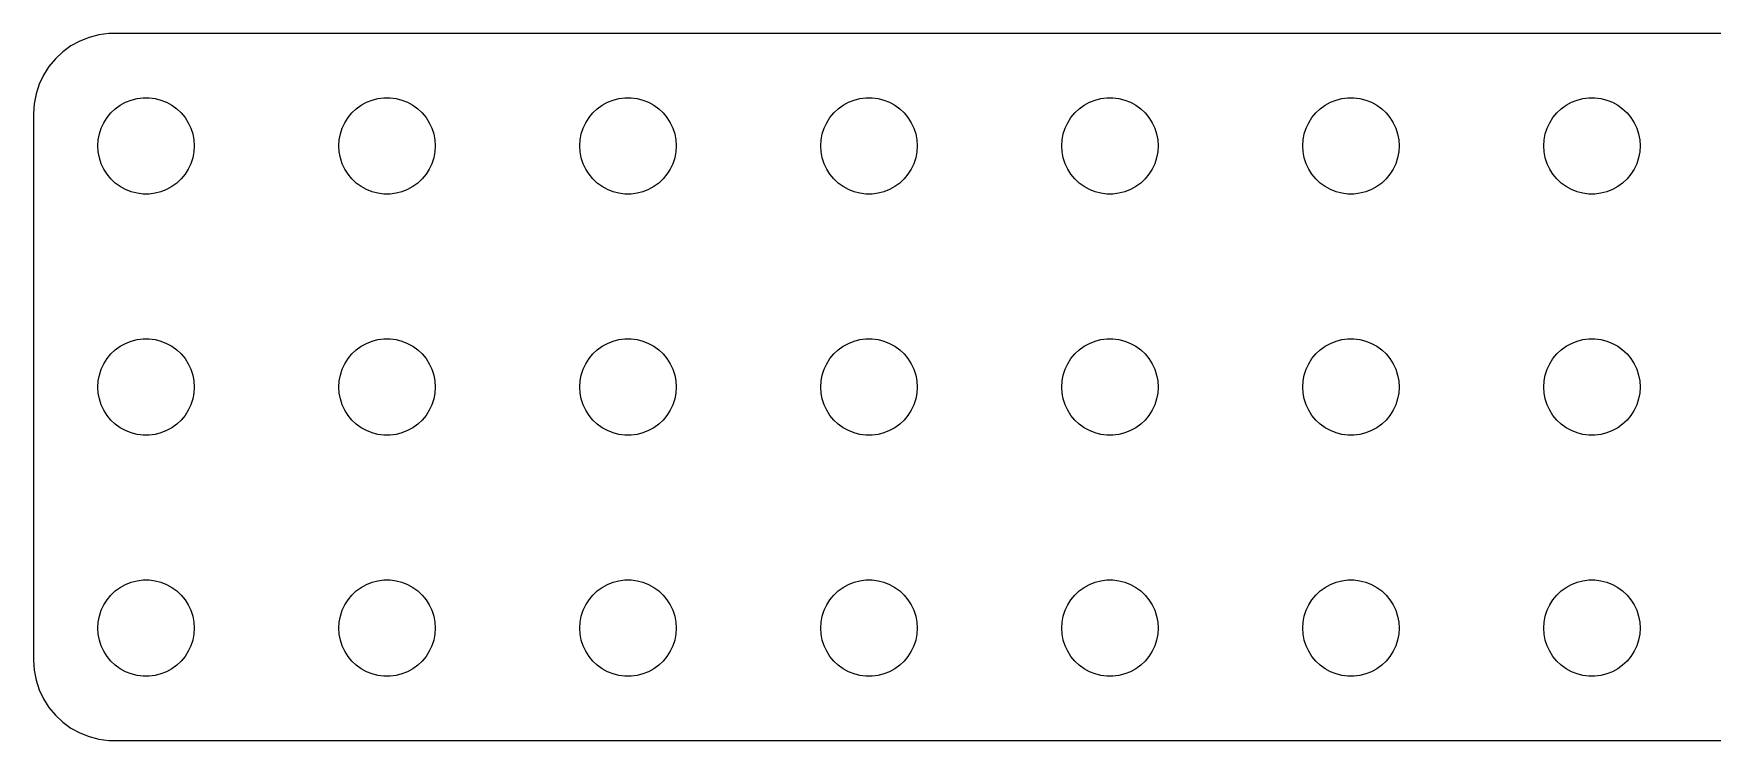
# Model space of a CAD drawing. Header units: metres. Extents: x -104 to 104, y -22 to 22.
# Drawn here: x -104.5 to 0, y -22 to 22 of the extents above; entities that cross this region are included whole.
import ezdxf

# ---------------------------------------------------------------- set-up
doc = ezdxf.new("R2010")
doc.units = ezdxf.units.M

msp = doc.modelspace()

# ---------------------------------------------------------------- linework, layer by layer
for p, q in [((-99.8139, 21.9901), (-100.437, 21.9114)), ((99.8139, 21.9901), (-99.8139, 21.9901)), ((-102.179, 21.2216), (-102.687, 20.8526)), ((-101.629, 21.5241), (-102.179, 21.2216)), ((-101.045, 21.7553), (-101.629, 21.5241)), ((-100.437, 21.9114), (-101.045, 21.7553)), ((-103.545, 19.9389), (-103.882, 19.4088)), ((-103.145, 20.4227), (-103.545, 19.9389)), ((-102.687, 20.8526), (-103.145, 20.4227)), ((-104.149, 18.8406), (-104.343, 18.2434)), ((-103.882, 19.4088), (-104.149, 18.8406)), ((-104.343, 18.2434), (-104.461, 17.6267)), ((-98.7773, 17.7145), (-98.427, 17.8532)), ((-98.427, 17.8532), (-98.0621, 17.9469)), ((-98.0621, 17.9469), (-97.6884, 17.9941)), ((-97.6884, 17.9941), (-97.3116, 17.9941)), ((-97.3116, 17.9941), (-96.9379, 17.9469)), ((-96.9379, 17.9469), (-96.573, 17.8532)), ((-96.573, 17.8532), (-96.2227, 17.7145)), ((-83.7773, 17.7145), (-83.427, 17.8532)), ((-83.427, 17.8532), (-83.0621, 17.9469)), ((-83.0621, 17.9469), (-82.6884, 17.9941)), ((-82.6884, 17.9941), (-82.3116, 17.9941)), ((-82.3116, 17.9941), (-81.9379, 17.9469)), ((-81.9379, 17.9469), (-81.573, 17.8532)), ((-81.573, 17.8532), (-81.2227, 17.7145)), ((-68.7773, 17.7145), (-68.427, 17.8532)), ((-68.427, 17.8532), (-68.0621, 17.9469)), ((-68.0621, 17.9469), (-67.6884, 17.9941)), ((-67.6884, 17.9941), (-67.3116, 17.9941)), ((-67.3116, 17.9941), (-66.9379, 17.9469)), ((-66.9379, 17.9469), (-66.573, 17.8532)), ((-66.573, 17.8532), (-66.2227, 17.7145)), ((-53.7773, 17.7145), (-53.427, 17.8532)), ((-53.427, 17.8532), (-53.0621, 17.9469)), ((-53.0621, 17.9469), (-52.6884, 17.9941)), ((-52.6884, 17.9941), (-52.3116, 17.9941)), ((-52.3116, 17.9941), (-51.9379, 17.9469)), ((-51.9379, 17.9469), (-51.5729, 17.8532)), ((-51.5729, 17.8532), (-51.2227, 17.7145)), ((-38.7773, 17.7145), (-38.427, 17.8532)), ((-38.427, 17.8532), (-38.0621, 17.9469)), ((-38.0621, 17.9469), (-37.6884, 17.9941)), ((-37.6884, 17.9941), (-37.3116, 17.9941)), ((-37.3116, 17.9941), (-36.9379, 17.9469)), ((-36.9379, 17.9469), (-36.5729, 17.8532)), ((-36.5729, 17.8532), (-36.2227, 17.7145)), ((-23.7773, 17.7145), (-23.427, 17.8532)), ((-23.427, 17.8532), (-23.0621, 17.9469)), ((-23.0621, 17.9469), (-22.6884, 17.9941)), ((-22.6884, 17.9941), (-22.3116, 17.9941)), ((-22.3116, 17.9941), (-21.9379, 17.9469)), ((-21.9379, 17.9469), (-21.5729, 17.8532)), ((-21.5729, 17.8532), (-21.2227, 17.7145)), ((-8.77733, 17.7145), (-8.42705, 17.8532)), ((-8.42705, 17.8532), (-8.06213, 17.9469)), ((-8.06213, 17.9469), (-7.68837, 17.9941)), ((-7.68837, 17.9941), (-7.31161, 17.9941)), ((-7.31161, 17.9941), (-6.93785, 17.9469)), ((-6.93785, 17.9469), (-6.57294, 17.8532)), ((-6.57294, 17.8532), (-6.22266, 17.7145)), ((-104.461, 17.6267), (-104.5, 17)), ((-104.5, 17), (-104.5, -17)), ((-100.129, 16.4453), (-99.927, 16.7634)), ((-99.927, 16.7634), (-99.6869, 17.0536)), ((-99.6869, 17.0536), (-99.4123, 17.3115)), ((-99.4123, 17.3115), (-99.1075, 17.533)), ((-99.1075, 17.533), (-98.7773, 17.7145)), ((-96.2227, 17.7145), (-95.8925, 17.533)), ((-95.8925, 17.533), (-95.5877, 17.3115)), ((-95.5877, 17.3115), (-95.3131, 17.0536)), ((-95.3131, 17.0536), (-95.073, 16.7634)), ((-95.073, 16.7634), (-94.8711, 16.4453)), ((-85.1289, 16.4453), (-84.927, 16.7634)), ((-84.927, 16.7634), (-84.6869, 17.0536)), ((-84.6869, 17.0536), (-84.4123, 17.3115)), ((-84.4123, 17.3115), (-84.1075, 17.533)), ((-84.1075, 17.533), (-83.7773, 17.7145)), ((-81.2227, 17.7145), (-80.8925, 17.533)), ((-80.8925, 17.533), (-80.5877, 17.3115)), ((-80.5877, 17.3115), (-80.3131, 17.0536)), ((-80.3131, 17.0536), (-80.073, 16.7634)), ((-80.073, 16.7634), (-79.8711, 16.4453)), ((-70.1289, 16.4453), (-69.927, 16.7634)), ((-69.927, 16.7634), (-69.6869, 17.0536)), ((-69.6869, 17.0536), (-69.4123, 17.3115)), ((-69.4123, 17.3115), (-69.1075, 17.533)), ((-69.1075, 17.533), (-68.7773, 17.7145)), ((-66.2227, 17.7145), (-65.8925, 17.533)), ((-65.8925, 17.533), (-65.5877, 17.3115)), ((-65.5877, 17.3115), (-65.3131, 17.0536)), ((-65.3131, 17.0536), (-65.073, 16.7634)), ((-65.073, 16.7634), (-64.8711, 16.4453)), ((-55.1289, 16.4453), (-54.927, 16.7634)), ((-54.927, 16.7634), (-54.6869, 17.0536)), ((-54.6869, 17.0536), (-54.4123, 17.3115)), ((-54.4123, 17.3115), (-54.1075, 17.533)), ((-54.1075, 17.533), (-53.7773, 17.7145)), ((-51.2227, 17.7145), (-50.8925, 17.533)), ((-50.8925, 17.533), (-50.5877, 17.3115)), ((-50.5877, 17.3115), (-50.3131, 17.0536)), ((-50.3131, 17.0536), (-50.0729, 16.7634)), ((-50.0729, 16.7634), (-49.8711, 16.4453)), ((-40.1289, 16.4453), (-39.927, 16.7634)), ((-39.927, 16.7634), (-39.6869, 17.0536)), ((-39.6869, 17.0536), (-39.4123, 17.3115)), ((-39.4123, 17.3115), (-39.1075, 17.533)), ((-39.1075, 17.533), (-38.7773, 17.7145)), ((-36.2227, 17.7145), (-35.8925, 17.533)), ((-35.8925, 17.533), (-35.5877, 17.3115)), ((-35.5877, 17.3115), (-35.3131, 17.0536)), ((-35.3131, 17.0536), (-35.0729, 16.7634)), ((-35.0729, 16.7634), (-34.8711, 16.4453)), ((-25.1289, 16.4453), (-24.927, 16.7634)), ((-24.927, 16.7634), (-24.6869, 17.0536)), ((-24.6869, 17.0536), (-24.4123, 17.3115)), ((-24.4123, 17.3115), (-24.1075, 17.533)), ((-24.1075, 17.533), (-23.7773, 17.7145)), ((-21.2227, 17.7145), (-20.8925, 17.533)), ((-20.8925, 17.533), (-20.5877, 17.3115)), ((-20.5877, 17.3115), (-20.3131, 17.0536)), ((-20.3131, 17.0536), (-20.0729, 16.7634)), ((-20.0729, 16.7634), (-19.8711, 16.4453)), ((-10.1289, 16.4453), (-9.92705, 16.7634)), ((-9.92705, 16.7634), (-9.6869, 17.0536)), ((-9.6869, 17.0536), (-9.41226, 17.3115)), ((-9.41226, 17.3115), (-9.10747, 17.533)), ((-9.10747, 17.533), (-8.77733, 17.7145)), ((-6.22266, 17.7145), (-5.89252, 17.533)), ((-5.89252, 17.533), (-5.58772, 17.3115)), ((-5.58772, 17.3115), (-5.31308, 17.0536)), ((-5.31308, 17.0536), (-5.07294, 16.7634)), ((-5.07294, 16.7634), (-4.87108, 16.4453)), ((-100.476, 15.376), (-100.406, 15.7461)), ((-100.406, 15.7461), (-100.289, 16.1044)), ((-100.289, 16.1044), (-100.129, 16.4453)), ((-94.8711, 16.4453), (-94.7107, 16.1044)), ((-94.7107, 16.1044), (-94.5943, 15.7461)), ((-94.5943, 15.7461), (-94.5237, 15.376)), ((-85.4763, 15.376), (-85.4057, 15.7461)), ((-85.4057, 15.7461), (-85.2893, 16.1044)), ((-85.2893, 16.1044), (-85.1289, 16.4453)), ((-79.8711, 16.4453), (-79.7107, 16.1044)), ((-79.7107, 16.1044), (-79.5943, 15.7461)), ((-79.5943, 15.7461), (-79.5237, 15.376)), ((-70.4763, 15.376), (-70.4057, 15.7461)), ((-70.4057, 15.7461), (-70.2893, 16.1044)), ((-70.2893, 16.1044), (-70.1289, 16.4453)), ((-64.8711, 16.4453), (-64.7107, 16.1044)), ((-64.7107, 16.1044), (-64.5943, 15.7461)), ((-64.5943, 15.7461), (-64.5237, 15.376)), ((-55.4763, 15.376), (-55.4057, 15.7461)), ((-55.4057, 15.7461), (-55.2893, 16.1044)), ((-55.2893, 16.1044), (-55.1289, 16.4453)), ((-49.8711, 16.4453), (-49.7107, 16.1044)), ((-49.7107, 16.1044), (-49.5942, 15.7461)), ((-49.5942, 15.7461), (-49.5237, 15.376)), ((-40.4763, 15.376), (-40.4057, 15.7461)), ((-40.4057, 15.7461), (-40.2893, 16.1044)), ((-40.2893, 16.1044), (-40.1289, 16.4453)), ((-34.8711, 16.4453), (-34.7107, 16.1044)), ((-34.7107, 16.1044), (-34.5942, 15.7461)), ((-34.5942, 15.7461), (-34.5237, 15.376)), ((-25.4763, 15.376), (-25.4057, 15.7461)), ((-25.4057, 15.7461), (-25.2893, 16.1044)), ((-25.2893, 16.1044), (-25.1289, 16.4453)), ((-19.8711, 16.4453), (-19.7107, 16.1044)), ((-19.7107, 16.1044), (-19.5942, 15.7461)), ((-19.5942, 15.7461), (-19.5237, 15.376)), ((-10.4763, 15.376), (-10.4057, 15.7461)), ((-10.4057, 15.7461), (-10.2893, 16.1044)), ((-10.2893, 16.1044), (-10.1289, 16.4453)), ((-4.87108, 16.4453), (-4.71066, 16.1044)), ((-4.71066, 16.1044), (-4.59424, 15.7461)), ((-4.59424, 15.7461), (-4.52365, 15.376)), ((-100.5, 15), (-100.476, 15.376)), ((-100.476, 14.624), (-100.5, 15)), ((-94.5237, 15.376), (-94.5, 15)), ((-94.5, 15), (-94.5237, 14.624)), ((-85.5, 15), (-85.4763, 15.376)), ((-85.4763, 14.624), (-85.5, 15)), ((-79.5237, 15.376), (-79.5, 15)), ((-79.5, 15), (-79.5237, 14.624)), ((-70.5, 15), (-70.4763, 15.376)), ((-70.4763, 14.624), (-70.5, 15)), ((-64.5237, 15.376), (-64.5, 15)), ((-64.5, 15), (-64.5237, 14.624)), ((-55.5, 15), (-55.4763, 15.376)), ((-55.4763, 14.624), (-55.5, 15)), ((-49.5237, 15.376), (-49.5, 15)), ((-49.5, 15), (-49.5237, 14.624)), ((-40.5, 15), (-40.4763, 15.376)), ((-40.4763, 14.624), (-40.5, 15)), ((-34.5237, 15.376), (-34.5, 15)), ((-34.5, 15), (-34.5237, 14.624)), ((-25.5, 15), (-25.4763, 15.376)), ((-25.4763, 14.624), (-25.5, 15)), ((-19.5237, 15.376), (-19.5, 15)), ((-19.5, 15), (-19.5237, 14.624)), ((-10.5, 15), (-10.4763, 15.376)), ((-10.4763, 14.624), (-10.5, 15)), ((-4.52365, 15.376), (-4.5, 15)), ((-4.5, 15), (-4.52365, 14.624)), ((-100.406, 14.2539), (-100.476, 14.624)), ((-100.289, 13.8956), (-100.406, 14.2539)), ((-100.129, 13.5547), (-100.289, 13.8956)), ((-94.7107, 13.8956), (-94.8711, 13.5547)), ((-94.5943, 14.2539), (-94.7107, 13.8956)), ((-94.5237, 14.624), (-94.5943, 14.2539)), ((-85.4057, 14.2539), (-85.4763, 14.624)), ((-85.2893, 13.8956), (-85.4057, 14.2539)), ((-85.1289, 13.5547), (-85.2893, 13.8956)), ((-79.7107, 13.8956), (-79.8711, 13.5547)), ((-79.5943, 14.2539), (-79.7107, 13.8956)), ((-79.5237, 14.624), (-79.5943, 14.2539)), ((-70.4057, 14.2539), (-70.4763, 14.624)), ((-70.2893, 13.8956), (-70.4057, 14.2539)), ((-70.1289, 13.5547), (-70.2893, 13.8956)), ((-64.7107, 13.8956), (-64.8711, 13.5547)), ((-64.5943, 14.2539), (-64.7107, 13.8956)), ((-64.5237, 14.624), (-64.5943, 14.2539)), ((-55.4057, 14.2539), (-55.4763, 14.624)), ((-55.2893, 13.8956), (-55.4057, 14.2539)), ((-55.1289, 13.5547), (-55.2893, 13.8956)), ((-49.7107, 13.8956), (-49.8711, 13.5547)), ((-49.5942, 14.2539), (-49.7107, 13.8956)), ((-49.5237, 14.624), (-49.5942, 14.2539)), ((-40.4057, 14.2539), (-40.4763, 14.624)), ((-40.2893, 13.8956), (-40.4057, 14.2539)), ((-40.1289, 13.5547), (-40.2893, 13.8956)), ((-34.7107, 13.8956), (-34.8711, 13.5547)), ((-34.5942, 14.2539), (-34.7107, 13.8956)), ((-34.5237, 14.624), (-34.5942, 14.2539)), ((-25.4057, 14.2539), (-25.4763, 14.624)), ((-25.2893, 13.8956), (-25.4057, 14.2539)), ((-25.1289, 13.5547), (-25.2893, 13.8956)), ((-19.7107, 13.8956), (-19.8711, 13.5547)), ((-19.5942, 14.2539), (-19.7107, 13.8956)), ((-19.5237, 14.624), (-19.5942, 14.2539)), ((-10.4057, 14.2539), (-10.4763, 14.624)), ((-10.2893, 13.8956), (-10.4057, 14.2539)), ((-10.1289, 13.5547), (-10.2893, 13.8956)), ((-4.71066, 13.8956), (-4.87108, 13.5547)), ((-4.59424, 14.2539), (-4.71066, 13.8956)), ((-4.52365, 14.624), (-4.59424, 14.2539)), ((-99.927, 13.2366), (-100.129, 13.5547)), ((-99.6869, 12.9464), (-99.927, 13.2366)), ((-99.4123, 12.6884), (-99.6869, 12.9464)), ((-99.1075, 12.467), (-99.4123, 12.6884)), ((-95.5877, 12.6884), (-95.8925, 12.467)), ((-95.3131, 12.9464), (-95.5877, 12.6884)), ((-95.073, 13.2366), (-95.3131, 12.9464)), ((-94.8711, 13.5547), (-95.073, 13.2366)), ((-84.927, 13.2366), (-85.1289, 13.5547)), ((-84.6869, 12.9464), (-84.927, 13.2366)), ((-84.4123, 12.6884), (-84.6869, 12.9464)), ((-84.1075, 12.467), (-84.4123, 12.6884)), ((-80.5877, 12.6884), (-80.8925, 12.467)), ((-80.3131, 12.9464), (-80.5877, 12.6884)), ((-80.073, 13.2366), (-80.3131, 12.9464)), ((-79.8711, 13.5547), (-80.073, 13.2366)), ((-69.927, 13.2366), (-70.1289, 13.5547)), ((-69.6869, 12.9464), (-69.927, 13.2366)), ((-69.4123, 12.6884), (-69.6869, 12.9464)), ((-69.1075, 12.467), (-69.4123, 12.6884)), ((-65.5877, 12.6884), (-65.8925, 12.467)), ((-65.3131, 12.9464), (-65.5877, 12.6884)), ((-65.073, 13.2366), (-65.3131, 12.9464)), ((-64.8711, 13.5547), (-65.073, 13.2366)), ((-54.927, 13.2366), (-55.1289, 13.5547)), ((-54.6869, 12.9464), (-54.927, 13.2366)), ((-54.4123, 12.6884), (-54.6869, 12.9464)), ((-54.1075, 12.467), (-54.4123, 12.6884)), ((-50.5877, 12.6884), (-50.8925, 12.467)), ((-50.3131, 12.9464), (-50.5877, 12.6884)), ((-50.0729, 13.2366), (-50.3131, 12.9464)), ((-49.8711, 13.5547), (-50.0729, 13.2366)), ((-39.927, 13.2366), (-40.1289, 13.5547)), ((-39.6869, 12.9464), (-39.927, 13.2366)), ((-39.4123, 12.6884), (-39.6869, 12.9464)), ((-39.1075, 12.467), (-39.4123, 12.6884)), ((-35.5877, 12.6884), (-35.8925, 12.467)), ((-35.3131, 12.9464), (-35.5877, 12.6884)), ((-35.0729, 13.2366), (-35.3131, 12.9464)), ((-34.8711, 13.5547), (-35.0729, 13.2366)), ((-24.927, 13.2366), (-25.1289, 13.5547)), ((-24.6869, 12.9464), (-24.927, 13.2366)), ((-24.4123, 12.6884), (-24.6869, 12.9464)), ((-24.1075, 12.467), (-24.4123, 12.6884)), ((-20.5877, 12.6884), (-20.8925, 12.467)), ((-20.3131, 12.9464), (-20.5877, 12.6884)), ((-20.0729, 13.2366), (-20.3131, 12.9464)), ((-19.8711, 13.5547), (-20.0729, 13.2366)), ((-9.92705, 13.2366), (-10.1289, 13.5547)), ((-9.6869, 12.9464), (-9.92705, 13.2366)), ((-9.41226, 12.6884), (-9.6869, 12.9464)), ((-9.10747, 12.467), (-9.41226, 12.6884)), ((-5.58772, 12.6884), (-5.89252, 12.467)), ((-5.31308, 12.9464), (-5.58772, 12.6884)), ((-5.07294, 13.2366), (-5.31308, 12.9464)), ((-4.87108, 13.5547), (-5.07294, 13.2366)), ((-98.7773, 12.2855), (-99.1075, 12.467)), ((-98.427, 12.1468), (-98.7773, 12.2855)), ((-98.0621, 12.0531), (-98.427, 12.1468)), ((-97.6884, 12.0059), (-98.0621, 12.0531)), ((-97.3116, 12.0059), (-97.6884, 12.0059)), ((-96.9379, 12.0531), (-97.3116, 12.0059)), ((-96.573, 12.1468), (-96.9379, 12.0531)), ((-96.2227, 12.2855), (-96.573, 12.1468)), ((-95.8925, 12.467), (-96.2227, 12.2855)), ((-83.7773, 12.2855), (-84.1075, 12.467)), ((-83.427, 12.1468), (-83.7773, 12.2855)), ((-83.0621, 12.0531), (-83.427, 12.1468)), ((-82.6884, 12.0059), (-83.0621, 12.0531)), ((-82.3116, 12.0059), (-82.6884, 12.0059)), ((-81.9379, 12.0531), (-82.3116, 12.0059)), ((-81.573, 12.1468), (-81.9379, 12.0531)), ((-81.2227, 12.2855), (-81.573, 12.1468)), ((-80.8925, 12.467), (-81.2227, 12.2855)), ((-68.7773, 12.2855), (-69.1075, 12.467)), ((-68.427, 12.1468), (-68.7773, 12.2855)), ((-68.0621, 12.0531), (-68.427, 12.1468)), ((-67.6884, 12.0059), (-68.0621, 12.0531)), ((-67.3116, 12.0059), (-67.6884, 12.0059)), ((-66.9379, 12.0531), (-67.3116, 12.0059)), ((-66.573, 12.1468), (-66.9379, 12.0531)), ((-66.2227, 12.2855), (-66.573, 12.1468)), ((-65.8925, 12.467), (-66.2227, 12.2855)), ((-53.7773, 12.2855), (-54.1075, 12.467)), ((-53.427, 12.1468), (-53.7773, 12.2855)), ((-53.0621, 12.0531), (-53.427, 12.1468)), ((-52.6884, 12.0059), (-53.0621, 12.0531)), ((-52.3116, 12.0059), (-52.6884, 12.0059)), ((-51.9379, 12.0531), (-52.3116, 12.0059)), ((-51.5729, 12.1468), (-51.9379, 12.0531)), ((-51.2227, 12.2855), (-51.5729, 12.1468)), ((-50.8925, 12.467), (-51.2227, 12.2855)), ((-38.7773, 12.2855), (-39.1075, 12.467)), ((-38.427, 12.1468), (-38.7773, 12.2855)), ((-38.0621, 12.0531), (-38.427, 12.1468)), ((-37.6884, 12.0059), (-38.0621, 12.0531)), ((-37.3116, 12.0059), (-37.6884, 12.0059)), ((-36.9379, 12.0531), (-37.3116, 12.0059)), ((-36.5729, 12.1468), (-36.9379, 12.0531)), ((-36.2227, 12.2855), (-36.5729, 12.1468)), ((-35.8925, 12.467), (-36.2227, 12.2855)), ((-23.7773, 12.2855), (-24.1075, 12.467)), ((-23.427, 12.1468), (-23.7773, 12.2855)), ((-23.0621, 12.0531), (-23.427, 12.1468)), ((-22.6884, 12.0059), (-23.0621, 12.0531)), ((-22.3116, 12.0059), (-22.6884, 12.0059)), ((-21.9379, 12.0531), (-22.3116, 12.0059)), ((-21.5729, 12.1468), (-21.9379, 12.0531)), ((-21.2227, 12.2855), (-21.5729, 12.1468)), ((-20.8925, 12.467), (-21.2227, 12.2855)), ((-8.77733, 12.2855), (-9.10747, 12.467)), ((-8.42705, 12.1468), (-8.77733, 12.2855)), ((-8.06213, 12.0531), (-8.42705, 12.1468)), ((-7.68837, 12.0059), (-8.06213, 12.0531)), ((-7.31161, 12.0059), (-7.68837, 12.0059)), ((-6.93785, 12.0531), (-7.31161, 12.0059)), ((-6.57294, 12.1468), (-6.93785, 12.0531)), ((-6.22266, 12.2855), (-6.57294, 12.1468)), ((-5.89252, 12.467), (-6.22266, 12.2855)), ((-99.6869, 2.05363), (-99.4123, 2.31154)), ((-99.4123, 2.31154), (-99.1075, 2.53297)), ((-99.1075, 2.53297), (-98.7773, 2.71448)), ((-98.7773, 2.71448), (-98.427, 2.85316)), ((-98.427, 2.85316), (-98.0621, 2.94685)), ((-98.0621, 2.94685), (-97.6884, 2.99408)), ((-97.6884, 2.99408), (-97.3116, 2.99408)), ((-97.3116, 2.99408), (-96.9379, 2.94685)), ((-96.9379, 2.94685), (-96.573, 2.85316)), ((-96.573, 2.85316), (-96.2227, 2.71448)), ((-96.2227, 2.71448), (-95.8925, 2.53297)), ((-95.8925, 2.53297), (-95.5877, 2.31154)), ((-95.5877, 2.31154), (-95.3131, 2.05363)), ((-84.6869, 2.05363), (-84.4123, 2.31154)), ((-84.4123, 2.31154), (-84.1075, 2.53297)), ((-84.1075, 2.53297), (-83.7773, 2.71448)), ((-83.7773, 2.71448), (-83.427, 2.85316)), ((-83.427, 2.85316), (-83.0621, 2.94685)), ((-83.0621, 2.94685), (-82.6884, 2.99408)), ((-82.6884, 2.99408), (-82.3116, 2.99408)), ((-82.3116, 2.99408), (-81.9379, 2.94685)), ((-81.9379, 2.94685), (-81.573, 2.85316)), ((-81.573, 2.85316), (-81.2227, 2.71448)), ((-81.2227, 2.71448), (-80.8925, 2.53297)), ((-80.8925, 2.53297), (-80.5877, 2.31154)), ((-80.5877, 2.31154), (-80.3131, 2.05363)), ((-69.6869, 2.05363), (-69.4123, 2.31154)), ((-69.4123, 2.31154), (-69.1075, 2.53297)), ((-69.1075, 2.53297), (-68.7773, 2.71448)), ((-68.7773, 2.71448), (-68.427, 2.85316)), ((-68.427, 2.85316), (-68.0621, 2.94685)), ((-68.0621, 2.94685), (-67.6884, 2.99408)), ((-67.6884, 2.99408), (-67.3116, 2.99408)), ((-67.3116, 2.99408), (-66.9379, 2.94685)), ((-66.9379, 2.94685), (-66.573, 2.85316)), ((-66.573, 2.85316), (-66.2227, 2.71448)), ((-66.2227, 2.71448), (-65.8925, 2.53297)), ((-65.8925, 2.53297), (-65.5877, 2.31154)), ((-65.5877, 2.31154), (-65.3131, 2.05363)), ((-54.6869, 2.05363), (-54.4123, 2.31154)), ((-54.4123, 2.31154), (-54.1075, 2.53297)), ((-54.1075, 2.53297), (-53.7773, 2.71448)), ((-53.7773, 2.71448), (-53.427, 2.85316)), ((-53.427, 2.85316), (-53.0621, 2.94685)), ((-53.0621, 2.94685), (-52.6884, 2.99408)), ((-52.6884, 2.99408), (-52.3116, 2.99408)), ((-52.3116, 2.99408), (-51.9379, 2.94685)), ((-51.9379, 2.94685), (-51.5729, 2.85316)), ((-51.5729, 2.85316), (-51.2227, 2.71448)), ((-51.2227, 2.71448), (-50.8925, 2.53297)), ((-50.8925, 2.53297), (-50.5877, 2.31154)), ((-50.5877, 2.31154), (-50.3131, 2.05363)), ((-39.6869, 2.05363), (-39.4123, 2.31154)), ((-39.4123, 2.31154), (-39.1075, 2.53297)), ((-39.1075, 2.53297), (-38.7773, 2.71448)), ((-38.7773, 2.71448), (-38.427, 2.85316)), ((-38.427, 2.85316), (-38.0621, 2.94685)), ((-38.0621, 2.94685), (-37.6884, 2.99408)), ((-37.6884, 2.99408), (-37.3116, 2.99408)), ((-37.3116, 2.99408), (-36.9379, 2.94685)), ((-36.9379, 2.94685), (-36.5729, 2.85316)), ((-36.5729, 2.85316), (-36.2227, 2.71448)), ((-36.2227, 2.71448), (-35.8925, 2.53297)), ((-35.8925, 2.53297), (-35.5877, 2.31154)), ((-35.5877, 2.31154), (-35.3131, 2.05363)), ((-24.6869, 2.05363), (-24.4123, 2.31154)), ((-24.4123, 2.31154), (-24.1075, 2.53297)), ((-24.1075, 2.53297), (-23.7773, 2.71448)), ((-23.7773, 2.71448), (-23.427, 2.85316)), ((-23.427, 2.85316), (-23.0621, 2.94685)), ((-23.0621, 2.94685), (-22.6884, 2.99408)), ((-22.6884, 2.99408), (-22.3116, 2.99408)), ((-22.3116, 2.99408), (-21.9379, 2.94685)), ((-21.9379, 2.94685), (-21.5729, 2.85316)), ((-21.5729, 2.85316), (-21.2227, 2.71448)), ((-21.2227, 2.71448), (-20.8925, 2.53297)), ((-20.8925, 2.53297), (-20.5877, 2.31154)), ((-20.5877, 2.31154), (-20.3131, 2.05363)), ((-9.6869, 2.05363), (-9.41226, 2.31154)), ((-9.41226, 2.31154), (-9.10747, 2.53297)), ((-9.10747, 2.53297), (-8.77733, 2.71448)), ((-8.77733, 2.71448), (-8.42705, 2.85316)), ((-8.42705, 2.85316), (-8.06213, 2.94685)), ((-8.06213, 2.94685), (-7.68837, 2.99408)), ((-7.68837, 2.99408), (-7.31161, 2.99408)), ((-7.31161, 2.99408), (-6.93785, 2.94685)), ((-6.93785, 2.94685), (-6.57294, 2.85316)), ((-6.57294, 2.85316), (-6.22266, 2.71448)), ((-6.22266, 2.71448), (-5.89252, 2.53297)), ((-5.89252, 2.53297), (-5.58772, 2.31154)), ((-5.58772, 2.31154), (-5.31308, 2.05363)), ((-100.406, 0.746063), (-100.289, 1.10437)), ((-100.289, 1.10437), (-100.129, 1.44525)), ((-100.129, 1.44525), (-99.927, 1.76335)), ((-99.927, 1.76335), (-99.6869, 2.05363)), ((-95.3131, 2.05363), (-95.073, 1.76335)), ((-95.073, 1.76335), (-94.8711, 1.44525)), ((-94.8711, 1.44525), (-94.7107, 1.10437)), ((-94.7107, 1.10437), (-94.5943, 0.746063)), ((-85.4057, 0.746063), (-85.2893, 1.10437)), ((-85.2893, 1.10437), (-85.1289, 1.44525)), ((-85.1289, 1.44525), (-84.927, 1.76335)), ((-84.927, 1.76335), (-84.6869, 2.05363)), ((-80.3131, 2.05363), (-80.073, 1.76335)), ((-80.073, 1.76335), (-79.8711, 1.44525)), ((-79.8711, 1.44525), (-79.7107, 1.10437)), ((-79.7107, 1.10437), (-79.5943, 0.746063)), ((-70.4057, 0.746063), (-70.2893, 1.10437)), ((-70.2893, 1.10437), (-70.1289, 1.44525)), ((-70.1289, 1.44525), (-69.927, 1.76335)), ((-69.927, 1.76335), (-69.6869, 2.05363)), ((-65.3131, 2.05363), (-65.073, 1.76335)), ((-65.073, 1.76335), (-64.8711, 1.44525)), ((-64.8711, 1.44525), (-64.7107, 1.10437)), ((-64.7107, 1.10437), (-64.5943, 0.746063)), ((-55.4057, 0.746063), (-55.2893, 1.10437)), ((-55.2893, 1.10437), (-55.1289, 1.44525)), ((-55.1289, 1.44525), (-54.927, 1.76335)), ((-54.927, 1.76335), (-54.6869, 2.05363)), ((-50.3131, 2.05363), (-50.0729, 1.76335)), ((-50.0729, 1.76335), (-49.8711, 1.44525)), ((-49.8711, 1.44525), (-49.7107, 1.10437)), ((-49.7107, 1.10437), (-49.5942, 0.746063)), ((-40.4057, 0.746063), (-40.2893, 1.10437)), ((-40.2893, 1.10437), (-40.1289, 1.44525)), ((-40.1289, 1.44525), (-39.927, 1.76335)), ((-39.927, 1.76335), (-39.6869, 2.05363)), ((-35.3131, 2.05363), (-35.0729, 1.76335)), ((-35.0729, 1.76335), (-34.8711, 1.44525)), ((-34.8711, 1.44525), (-34.7107, 1.10437)), ((-34.7107, 1.10437), (-34.5942, 0.746063)), ((-25.4057, 0.746063), (-25.2893, 1.10437)), ((-25.2893, 1.10437), (-25.1289, 1.44525)), ((-25.1289, 1.44525), (-24.927, 1.76335)), ((-24.927, 1.76335), (-24.6869, 2.05363)), ((-20.3131, 2.05363), (-20.0729, 1.76335)), ((-20.0729, 1.76335), (-19.8711, 1.44525)), ((-19.8711, 1.44525), (-19.7107, 1.10437)), ((-19.7107, 1.10437), (-19.5942, 0.746063)), ((-10.4057, 0.746063), (-10.2893, 1.10437)), ((-10.2893, 1.10437), (-10.1289, 1.44525)), ((-10.1289, 1.44525), (-9.92705, 1.76335)), ((-9.92705, 1.76335), (-9.6869, 2.05363)), ((-5.31308, 2.05363), (-5.07294, 1.76335)), ((-5.07294, 1.76335), (-4.87108, 1.44525)), ((-4.87108, 1.44525), (-4.71066, 1.10437)), ((-4.71066, 1.10437), (-4.59424, 0.746063)), ((-100.5, 0), (-100.476, 0.375992)), ((-100.476, -0.375992), (-100.5, 0)), ((-100.476, 0.375992), (-100.406, 0.746063)), ((-94.5943, 0.746063), (-94.5237, 0.375992)), ((-94.5237, 0.375992), (-94.5, 0)), ((-94.5, 0), (-94.5237, -0.375992)), ((-85.5, 0), (-85.4763, 0.375992)), ((-85.4763, -0.375992), (-85.5, 0)), ((-85.4763, 0.375992), (-85.4057, 0.746063)), ((-79.5943, 0.746063), (-79.5237, 0.375992)), ((-79.5237, 0.375992), (-79.5, 0)), ((-79.5, 0), (-79.5237, -0.375992)), ((-70.5, 0), (-70.4763, 0.375992)), ((-70.4763, -0.375992), (-70.5, 0)), ((-70.4763, 0.375992), (-70.4057, 0.746063)), ((-64.5943, 0.746063), (-64.5237, 0.375992)), ((-64.5237, 0.375992), (-64.5, 0)), ((-64.5, 0), (-64.5237, -0.375992)), ((-55.5, 0), (-55.4763, 0.375992)), ((-55.4763, -0.375992), (-55.5, 0)), ((-55.4763, 0.375992), (-55.4057, 0.746063)), ((-49.5942, 0.746063), (-49.5237, 0.375992)), ((-49.5237, 0.375992), (-49.5, 0)), ((-49.5, 0), (-49.5237, -0.375992)), ((-40.5, 0), (-40.4763, 0.375992)), ((-40.4763, -0.375992), (-40.5, 0)), ((-40.4763, 0.375992), (-40.4057, 0.746063)), ((-34.5942, 0.746063), (-34.5237, 0.375992)), ((-34.5237, 0.375992), (-34.5, 0)), ((-34.5, 0), (-34.5237, -0.375992)), ((-25.5, 0), (-25.4763, 0.375992)), ((-25.4763, -0.375992), (-25.5, 0)), ((-25.4763, 0.375992), (-25.4057, 0.746063)), ((-19.5942, 0.746063), (-19.5237, 0.375992)), ((-19.5237, 0.375992), (-19.5, 0)), ((-19.5, 0), (-19.5237, -0.375992)), ((-10.5, 0), (-10.4763, 0.375992)), ((-10.4763, -0.375992), (-10.5, 0)), ((-10.4763, 0.375992), (-10.4057, 0.746063)), ((-4.59424, 0.746063), (-4.52365, 0.375992)), ((-4.52365, 0.375992), (-4.5, 0)), ((-4.5, 0), (-4.52365, -0.375992)), ((-100.406, -0.746063), (-100.476, -0.375992)), ((-100.289, -1.10437), (-100.406, -0.746063)), ((-94.5943, -0.746063), (-94.7107, -1.10437)), ((-94.5237, -0.375992), (-94.5943, -0.746063)), ((-85.4057, -0.746063), (-85.4763, -0.375992)), ((-85.2893, -1.10437), (-85.4057, -0.746063)), ((-79.5943, -0.746063), (-79.7107, -1.10437)), ((-79.5237, -0.375992), (-79.5943, -0.746063)), ((-70.4057, -0.746063), (-70.4763, -0.375992)), ((-70.2893, -1.10437), (-70.4057, -0.746063)), ((-64.5943, -0.746063), (-64.7107, -1.10437)), ((-64.5237, -0.375992), (-64.5943, -0.746063)), ((-55.4057, -0.746063), (-55.4763, -0.375992)), ((-55.2893, -1.10437), (-55.4057, -0.746063)), ((-49.5942, -0.746063), (-49.7107, -1.10437)), ((-49.5237, -0.375992), (-49.5942, -0.746063)), ((-40.4057, -0.746063), (-40.4763, -0.375992)), ((-40.2893, -1.10437), (-40.4057, -0.746063)), ((-34.5942, -0.746063), (-34.7107, -1.10437)), ((-34.5237, -0.375992), (-34.5942, -0.746063)), ((-25.4057, -0.746063), (-25.4763, -0.375992)), ((-25.2893, -1.10437), (-25.4057, -0.746063)), ((-19.5942, -0.746063), (-19.7107, -1.10437)), ((-19.5237, -0.375992), (-19.5942, -0.746063)), ((-10.4057, -0.746063), (-10.4763, -0.375992)), ((-10.2893, -1.10437), (-10.4057, -0.746063)), ((-4.59424, -0.746063), (-4.71066, -1.10437)), ((-4.52365, -0.375992), (-4.59424, -0.746063)), ((-100.129, -1.44525), (-100.289, -1.10437)), ((-99.927, -1.76335), (-100.129, -1.44525)), ((-99.6869, -2.05363), (-99.927, -1.76335)), ((-99.4123, -2.31154), (-99.6869, -2.05363)), ((-95.3131, -2.05363), (-95.5877, -2.31154)), ((-95.073, -1.76335), (-95.3131, -2.05363)), ((-94.8711, -1.44525), (-95.073, -1.76335)), ((-94.7107, -1.10437), (-94.8711, -1.44525)), ((-85.1289, -1.44525), (-85.2893, -1.10437)), ((-84.927, -1.76335), (-85.1289, -1.44525)), ((-84.6869, -2.05363), (-84.927, -1.76335)), ((-84.4123, -2.31154), (-84.6869, -2.05363)), ((-80.3131, -2.05363), (-80.5877, -2.31154)), ((-80.073, -1.76335), (-80.3131, -2.05363)), ((-79.8711, -1.44525), (-80.073, -1.76335)), ((-79.7107, -1.10437), (-79.8711, -1.44525)), ((-70.1289, -1.44525), (-70.2893, -1.10437)), ((-69.927, -1.76335), (-70.1289, -1.44525)), ((-69.6869, -2.05363), (-69.927, -1.76335)), ((-69.4123, -2.31154), (-69.6869, -2.05363)), ((-65.3131, -2.05363), (-65.5877, -2.31154)), ((-65.073, -1.76335), (-65.3131, -2.05363)), ((-64.8711, -1.44525), (-65.073, -1.76335)), ((-64.7107, -1.10437), (-64.8711, -1.44525)), ((-55.1289, -1.44525), (-55.2893, -1.10437)), ((-54.927, -1.76335), (-55.1289, -1.44525)), ((-54.6869, -2.05363), (-54.927, -1.76335)), ((-54.4123, -2.31154), (-54.6869, -2.05363)), ((-50.3131, -2.05363), (-50.5877, -2.31154)), ((-50.0729, -1.76335), (-50.3131, -2.05363)), ((-49.8711, -1.44525), (-50.0729, -1.76335)), ((-49.7107, -1.10437), (-49.8711, -1.44525)), ((-40.1289, -1.44525), (-40.2893, -1.10437)), ((-39.927, -1.76335), (-40.1289, -1.44525)), ((-39.6869, -2.05363), (-39.927, -1.76335)), ((-39.4123, -2.31154), (-39.6869, -2.05363)), ((-35.3131, -2.05363), (-35.5877, -2.31154)), ((-35.0729, -1.76335), (-35.3131, -2.05363)), ((-34.8711, -1.44525), (-35.0729, -1.76335)), ((-34.7107, -1.10437), (-34.8711, -1.44525)), ((-25.1289, -1.44525), (-25.2893, -1.10437)), ((-24.927, -1.76335), (-25.1289, -1.44525)), ((-24.6869, -2.05363), (-24.927, -1.76335)), ((-24.4123, -2.31154), (-24.6869, -2.05363)), ((-20.3131, -2.05363), (-20.5877, -2.31154)), ((-20.0729, -1.76335), (-20.3131, -2.05363)), ((-19.8711, -1.44525), (-20.0729, -1.76335)), ((-19.7107, -1.10437), (-19.8711, -1.44525)), ((-10.1289, -1.44525), (-10.2893, -1.10437)), ((-9.92705, -1.76335), (-10.1289, -1.44525)), ((-9.6869, -2.05363), (-9.92705, -1.76335)), ((-9.41226, -2.31154), (-9.6869, -2.05363)), ((-5.31308, -2.05363), (-5.58772, -2.31154)), ((-5.07294, -1.76335), (-5.31308, -2.05363)), ((-4.87108, -1.44525), (-5.07294, -1.76335)), ((-4.71066, -1.10437), (-4.87108, -1.44525)), ((-99.1075, -2.53297), (-99.4123, -2.31154)), ((-98.7773, -2.71448), (-99.1075, -2.53297)), ((-98.427, -2.85316), (-98.7773, -2.71448)), ((-98.0621, -2.94685), (-98.427, -2.85316)), ((-97.6884, -2.99408), (-98.0621, -2.94685)), ((-97.3116, -2.99408), (-97.6884, -2.99408)), ((-96.9379, -2.94685), (-97.3116, -2.99408)), ((-96.573, -2.85316), (-96.9379, -2.94685)), ((-96.2227, -2.71448), (-96.573, -2.85316)), ((-95.8925, -2.53297), (-96.2227, -2.71448)), ((-95.5877, -2.31154), (-95.8925, -2.53297)), ((-84.1075, -2.53297), (-84.4123, -2.31154)), ((-83.7773, -2.71448), (-84.1075, -2.53297)), ((-83.427, -2.85316), (-83.7773, -2.71448)), ((-83.0621, -2.94685), (-83.427, -2.85316)), ((-82.6884, -2.99408), (-83.0621, -2.94685)), ((-82.3116, -2.99408), (-82.6884, -2.99408)), ((-81.9379, -2.94685), (-82.3116, -2.99408)), ((-81.573, -2.85316), (-81.9379, -2.94685)), ((-81.2227, -2.71448), (-81.573, -2.85316)), ((-80.8925, -2.53297), (-81.2227, -2.71448)), ((-80.5877, -2.31154), (-80.8925, -2.53297)), ((-69.1075, -2.53297), (-69.4123, -2.31154)), ((-68.7773, -2.71448), (-69.1075, -2.53297)), ((-68.427, -2.85316), (-68.7773, -2.71448)), ((-68.0621, -2.94685), (-68.427, -2.85316)), ((-67.6884, -2.99408), (-68.0621, -2.94685)), ((-67.3116, -2.99408), (-67.6884, -2.99408)), ((-66.9379, -2.94685), (-67.3116, -2.99408)), ((-66.573, -2.85316), (-66.9379, -2.94685)), ((-66.2227, -2.71448), (-66.573, -2.85316)), ((-65.8925, -2.53297), (-66.2227, -2.71448)), ((-65.5877, -2.31154), (-65.8925, -2.53297)), ((-54.1075, -2.53297), (-54.4123, -2.31154)), ((-53.7773, -2.71448), (-54.1075, -2.53297)), ((-53.427, -2.85316), (-53.7773, -2.71448)), ((-53.0621, -2.94685), (-53.427, -2.85316)), ((-52.6884, -2.99408), (-53.0621, -2.94685)), ((-52.3116, -2.99408), (-52.6884, -2.99408)), ((-51.9379, -2.94685), (-52.3116, -2.99408)), ((-51.5729, -2.85316), (-51.9379, -2.94685)), ((-51.2227, -2.71448), (-51.5729, -2.85316)), ((-50.8925, -2.53297), (-51.2227, -2.71448)), ((-50.5877, -2.31154), (-50.8925, -2.53297)), ((-39.1075, -2.53297), (-39.4123, -2.31154)), ((-38.7773, -2.71448), (-39.1075, -2.53297)), ((-38.427, -2.85316), (-38.7773, -2.71448)), ((-38.0621, -2.94685), (-38.427, -2.85316)), ((-37.6884, -2.99408), (-38.0621, -2.94685)), ((-37.3116, -2.99408), (-37.6884, -2.99408)), ((-36.9379, -2.94685), (-37.3116, -2.99408)), ((-36.5729, -2.85316), (-36.9379, -2.94685)), ((-36.2227, -2.71448), (-36.5729, -2.85316)), ((-35.8925, -2.53297), (-36.2227, -2.71448)), ((-35.5877, -2.31154), (-35.8925, -2.53297)), ((-24.1075, -2.53297), (-24.4123, -2.31154)), ((-23.7773, -2.71448), (-24.1075, -2.53297)), ((-23.427, -2.85316), (-23.7773, -2.71448)), ((-23.0621, -2.94685), (-23.427, -2.85316)), ((-22.6884, -2.99408), (-23.0621, -2.94685)), ((-22.3116, -2.99408), (-22.6884, -2.99408)), ((-21.9379, -2.94685), (-22.3116, -2.99408)), ((-21.5729, -2.85316), (-21.9379, -2.94685)), ((-21.2227, -2.71448), (-21.5729, -2.85316)), ((-20.8925, -2.53297), (-21.2227, -2.71448)), ((-20.5877, -2.31154), (-20.8925, -2.53297)), ((-9.10747, -2.53297), (-9.41226, -2.31154)), ((-8.77733, -2.71448), (-9.10747, -2.53297)), ((-8.42705, -2.85316), (-8.77733, -2.71448)), ((-8.06213, -2.94685), (-8.42705, -2.85316)), ((-7.68837, -2.99408), (-8.06213, -2.94685)), ((-7.31161, -2.99408), (-7.68837, -2.99408)), ((-6.93785, -2.94685), (-7.31161, -2.99408)), ((-6.57294, -2.85316), (-6.93785, -2.94685)), ((-6.22266, -2.71448), (-6.57294, -2.85316)), ((-5.89252, -2.53297), (-6.22266, -2.71448)), ((-5.58772, -2.31154), (-5.89252, -2.53297)), ((-99.4123, -12.6884), (-99.1075, -12.467)), ((-99.1075, -12.467), (-98.7773, -12.2855)), ((-98.7773, -12.2855), (-98.427, -12.1468)), ((-98.427, -12.1468), (-98.0621, -12.0531)), ((-98.0621, -12.0531), (-97.6884, -12.0059)), ((-97.6884, -12.0059), (-97.3116, -12.0059)), ((-97.3116, -12.0059), (-96.9379, -12.0531)), ((-96.9379, -12.0531), (-96.573, -12.1468)), ((-96.573, -12.1468), (-96.2227, -12.2855)), ((-96.2227, -12.2855), (-95.8925, -12.467)), ((-95.8925, -12.467), (-95.5877, -12.6884)), ((-84.4123, -12.6884), (-84.1075, -12.467)), ((-84.1075, -12.467), (-83.7773, -12.2855)), ((-83.7773, -12.2855), (-83.427, -12.1468)), ((-83.427, -12.1468), (-83.0621, -12.0531)), ((-83.0621, -12.0531), (-82.6884, -12.0059)), ((-82.6884, -12.0059), (-82.3116, -12.0059)), ((-82.3116, -12.0059), (-81.9379, -12.0531)), ((-81.9379, -12.0531), (-81.573, -12.1468)), ((-81.573, -12.1468), (-81.2227, -12.2855)), ((-81.2227, -12.2855), (-80.8925, -12.467)), ((-80.8925, -12.467), (-80.5877, -12.6884)), ((-69.4123, -12.6884), (-69.1075, -12.467)), ((-69.1075, -12.467), (-68.7773, -12.2855)), ((-68.7773, -12.2855), (-68.427, -12.1468)), ((-68.427, -12.1468), (-68.0621, -12.0531)), ((-68.0621, -12.0531), (-67.6884, -12.0059)), ((-67.6884, -12.0059), (-67.3116, -12.0059)), ((-67.3116, -12.0059), (-66.9379, -12.0531)), ((-66.9379, -12.0531), (-66.573, -12.1468)), ((-66.573, -12.1468), (-66.2227, -12.2855)), ((-66.2227, -12.2855), (-65.8925, -12.467)), ((-65.8925, -12.467), (-65.5877, -12.6884)), ((-54.4123, -12.6884), (-54.1075, -12.467)), ((-54.1075, -12.467), (-53.7773, -12.2855)), ((-53.7773, -12.2855), (-53.427, -12.1468)), ((-53.427, -12.1468), (-53.0621, -12.0531)), ((-53.0621, -12.0531), (-52.6884, -12.0059)), ((-52.6884, -12.0059), (-52.3116, -12.0059)), ((-52.3116, -12.0059), (-51.9379, -12.0531)), ((-51.9379, -12.0531), (-51.5729, -12.1468)), ((-51.5729, -12.1468), (-51.2227, -12.2855)), ((-51.2227, -12.2855), (-50.8925, -12.467)), ((-50.8925, -12.467), (-50.5877, -12.6884)), ((-39.4123, -12.6884), (-39.1075, -12.467)), ((-39.1075, -12.467), (-38.7773, -12.2855)), ((-38.7773, -12.2855), (-38.427, -12.1468)), ((-38.427, -12.1468), (-38.0621, -12.0531)), ((-38.0621, -12.0531), (-37.6884, -12.0059)), ((-37.6884, -12.0059), (-37.3116, -12.0059)), ((-37.3116, -12.0059), (-36.9379, -12.0531)), ((-36.9379, -12.0531), (-36.5729, -12.1468)), ((-36.5729, -12.1468), (-36.2227, -12.2855)), ((-36.2227, -12.2855), (-35.8925, -12.467)), ((-35.8925, -12.467), (-35.5877, -12.6884)), ((-24.4123, -12.6884), (-24.1075, -12.467)), ((-24.1075, -12.467), (-23.7773, -12.2855)), ((-23.7773, -12.2855), (-23.427, -12.1468)), ((-23.427, -12.1468), (-23.0621, -12.0531)), ((-23.0621, -12.0531), (-22.6884, -12.0059)), ((-22.6884, -12.0059), (-22.3116, -12.0059)), ((-22.3116, -12.0059), (-21.9379, -12.0531)), ((-21.9379, -12.0531), (-21.5729, -12.1468)), ((-21.5729, -12.1468), (-21.2227, -12.2855)), ((-21.2227, -12.2855), (-20.8925, -12.467)), ((-20.8925, -12.467), (-20.5877, -12.6884)), ((-9.41226, -12.6884), (-9.10747, -12.467)), ((-9.10747, -12.467), (-8.77733, -12.2855)), ((-8.77733, -12.2855), (-8.42705, -12.1468)), ((-8.42705, -12.1468), (-8.06213, -12.0531)), ((-8.06213, -12.0531), (-7.68837, -12.0059)), ((-7.68837, -12.0059), (-7.31161, -12.0059)), ((-7.31161, -12.0059), (-6.93785, -12.0531)), ((-6.93785, -12.0531), (-6.57294, -12.1468)), ((-6.57294, -12.1468), (-6.22266, -12.2855)), ((-6.22266, -12.2855), (-5.89252, -12.467)), ((-5.89252, -12.467), (-5.58772, -12.6884)), ((-100.289, -13.8956), (-100.129, -13.5547)), ((-100.129, -13.5547), (-99.927, -13.2366)), ((-99.927, -13.2366), (-99.6869, -12.9464)), ((-99.6869, -12.9464), (-99.4123, -12.6884)), ((-95.5877, -12.6884), (-95.3131, -12.9464)), ((-95.3131, -12.9464), (-95.073, -13.2366)), ((-95.073, -13.2366), (-94.8711, -13.5547)), ((-94.8711, -13.5547), (-94.7107, -13.8956)), ((-85.2893, -13.8956), (-85.1289, -13.5547)), ((-85.1289, -13.5547), (-84.927, -13.2366)), ((-84.927, -13.2366), (-84.6869, -12.9464)), ((-84.6869, -12.9464), (-84.4123, -12.6884)), ((-80.5877, -12.6884), (-80.3131, -12.9464)), ((-80.3131, -12.9464), (-80.073, -13.2366)), ((-80.073, -13.2366), (-79.8711, -13.5547)), ((-79.8711, -13.5547), (-79.7107, -13.8956)), ((-70.2893, -13.8956), (-70.1289, -13.5547)), ((-70.1289, -13.5547), (-69.927, -13.2366)), ((-69.927, -13.2366), (-69.6869, -12.9464)), ((-69.6869, -12.9464), (-69.4123, -12.6884)), ((-65.5877, -12.6884), (-65.3131, -12.9464)), ((-65.3131, -12.9464), (-65.073, -13.2366)), ((-65.073, -13.2366), (-64.8711, -13.5547)), ((-64.8711, -13.5547), (-64.7107, -13.8956)), ((-55.2893, -13.8956), (-55.1289, -13.5547)), ((-55.1289, -13.5547), (-54.927, -13.2366)), ((-54.927, -13.2366), (-54.6869, -12.9464)), ((-54.6869, -12.9464), (-54.4123, -12.6884)), ((-50.5877, -12.6884), (-50.3131, -12.9464)), ((-50.3131, -12.9464), (-50.0729, -13.2366)), ((-50.0729, -13.2366), (-49.8711, -13.5547)), ((-49.8711, -13.5547), (-49.7107, -13.8956)), ((-40.2893, -13.8956), (-40.1289, -13.5547)), ((-40.1289, -13.5547), (-39.927, -13.2366)), ((-39.927, -13.2366), (-39.6869, -12.9464)), ((-39.6869, -12.9464), (-39.4123, -12.6884)), ((-35.5877, -12.6884), (-35.3131, -12.9464)), ((-35.3131, -12.9464), (-35.0729, -13.2366)), ((-35.0729, -13.2366), (-34.8711, -13.5547)), ((-34.8711, -13.5547), (-34.7107, -13.8956)), ((-25.2893, -13.8956), (-25.1289, -13.5547)), ((-25.1289, -13.5547), (-24.927, -13.2366)), ((-24.927, -13.2366), (-24.6869, -12.9464)), ((-24.6869, -12.9464), (-24.4123, -12.6884)), ((-20.5877, -12.6884), (-20.3131, -12.9464)), ((-20.3131, -12.9464), (-20.0729, -13.2366)), ((-20.0729, -13.2366), (-19.8711, -13.5547)), ((-19.8711, -13.5547), (-19.7107, -13.8956)), ((-10.2893, -13.8956), (-10.1289, -13.5547)), ((-10.1289, -13.5547), (-9.92705, -13.2366)), ((-9.92705, -13.2366), (-9.6869, -12.9464)), ((-9.6869, -12.9464), (-9.41226, -12.6884)), ((-5.58772, -12.6884), (-5.31308, -12.9464)), ((-5.31308, -12.9464), (-5.07294, -13.2366)), ((-5.07294, -13.2366), (-4.87108, -13.5547)), ((-4.87108, -13.5547), (-4.71066, -13.8956)), ((-100.5, -15), (-100.476, -14.624)), ((-100.476, -14.624), (-100.406, -14.2539)), ((-100.406, -14.2539), (-100.289, -13.8956)), ((-94.7107, -13.8956), (-94.5943, -14.2539)), ((-94.5943, -14.2539), (-94.5237, -14.624)), ((-94.5237, -14.624), (-94.5, -15)), ((-85.5, -15), (-85.4763, -14.624)), ((-85.4763, -14.624), (-85.4057, -14.2539)), ((-85.4057, -14.2539), (-85.2893, -13.8956)), ((-79.7107, -13.8956), (-79.5943, -14.2539)), ((-79.5943, -14.2539), (-79.5237, -14.624)), ((-79.5237, -14.624), (-79.5, -15)), ((-70.5, -15), (-70.4763, -14.624)), ((-70.4763, -14.624), (-70.4057, -14.2539)), ((-70.4057, -14.2539), (-70.2893, -13.8956)), ((-64.7107, -13.8956), (-64.5943, -14.2539)), ((-64.5943, -14.2539), (-64.5237, -14.624)), ((-64.5237, -14.624), (-64.5, -15)), ((-55.5, -15), (-55.4763, -14.624)), ((-55.4763, -14.624), (-55.4057, -14.2539)), ((-55.4057, -14.2539), (-55.2893, -13.8956)), ((-49.7107, -13.8956), (-49.5942, -14.2539)), ((-49.5942, -14.2539), (-49.5237, -14.624)), ((-49.5237, -14.624), (-49.5, -15)), ((-40.5, -15), (-40.4763, -14.624)), ((-40.4763, -14.624), (-40.4057, -14.2539)), ((-40.4057, -14.2539), (-40.2893, -13.8956)), ((-34.7107, -13.8956), (-34.5942, -14.2539)), ((-34.5942, -14.2539), (-34.5237, -14.624)), ((-34.5237, -14.624), (-34.5, -15)), ((-25.5, -15), (-25.4763, -14.624)), ((-25.4763, -14.624), (-25.4057, -14.2539)), ((-25.4057, -14.2539), (-25.2893, -13.8956)), ((-19.7107, -13.8956), (-19.5942, -14.2539)), ((-19.5942, -14.2539), (-19.5237, -14.624)), ((-19.5237, -14.624), (-19.5, -15)), ((-10.5, -15), (-10.4763, -14.624)), ((-10.4763, -14.624), (-10.4057, -14.2539)), ((-10.4057, -14.2539), (-10.2893, -13.8956)), ((-4.71066, -13.8956), (-4.59424, -14.2539)), ((-4.59424, -14.2539), (-4.52365, -14.624)), ((-4.52365, -14.624), (-4.5, -15)), ((-100.476, -15.376), (-100.5, -15)), ((-100.406, -15.7461), (-100.476, -15.376)), ((-94.5237, -15.376), (-94.5943, -15.7461)), ((-94.5, -15), (-94.5237, -15.376)), ((-85.4763, -15.376), (-85.5, -15)), ((-85.4057, -15.7461), (-85.4763, -15.376)), ((-79.5237, -15.376), (-79.5943, -15.7461)), ((-79.5, -15), (-79.5237, -15.376)), ((-70.4763, -15.376), (-70.5, -15)), ((-70.4057, -15.7461), (-70.4763, -15.376)), ((-64.5237, -15.376), (-64.5943, -15.7461)), ((-64.5, -15), (-64.5237, -15.376)), ((-55.4763, -15.376), (-55.5, -15)), ((-55.4057, -15.7461), (-55.4763, -15.376)), ((-49.5237, -15.376), (-49.5942, -15.7461)), ((-49.5, -15), (-49.5237, -15.376)), ((-40.4763, -15.376), (-40.5, -15)), ((-40.4057, -15.7461), (-40.4763, -15.376)), ((-34.5237, -15.376), (-34.5942, -15.7461)), ((-34.5, -15), (-34.5237, -15.376)), ((-25.4763, -15.376), (-25.5, -15)), ((-25.4057, -15.7461), (-25.4763, -15.376)), ((-19.5237, -15.376), (-19.5942, -15.7461)), ((-19.5, -15), (-19.5237, -15.376)), ((-10.4763, -15.376), (-10.5, -15)), ((-10.4057, -15.7461), (-10.4763, -15.376)), ((-4.52365, -15.376), (-4.59424, -15.7461)), ((-4.5, -15), (-4.52365, -15.376)), ((-100.289, -16.1044), (-100.406, -15.7461)), ((-100.129, -16.4453), (-100.289, -16.1044)), ((-99.927, -16.7634), (-100.129, -16.4453)), ((-94.8711, -16.4453), (-95.073, -16.7634)), ((-94.7107, -16.1044), (-94.8711, -16.4453)), ((-94.5943, -15.7461), (-94.7107, -16.1044)), ((-85.2893, -16.1044), (-85.4057, -15.7461)), ((-85.1289, -16.4453), (-85.2893, -16.1044)), ((-84.927, -16.7634), (-85.1289, -16.4453)), ((-79.8711, -16.4453), (-80.073, -16.7634)), ((-79.7107, -16.1044), (-79.8711, -16.4453)), ((-79.5943, -15.7461), (-79.7107, -16.1044)), ((-70.2893, -16.1044), (-70.4057, -15.7461)), ((-70.1289, -16.4453), (-70.2893, -16.1044)), ((-69.927, -16.7634), (-70.1289, -16.4453)), ((-64.8711, -16.4453), (-65.073, -16.7634)), ((-64.7107, -16.1044), (-64.8711, -16.4453)), ((-64.5943, -15.7461), (-64.7107, -16.1044)), ((-55.2893, -16.1044), (-55.4057, -15.7461)), ((-55.1289, -16.4453), (-55.2893, -16.1044)), ((-54.927, -16.7634), (-55.1289, -16.4453)), ((-49.8711, -16.4453), (-50.0729, -16.7634)), ((-49.7107, -16.1044), (-49.8711, -16.4453)), ((-49.5942, -15.7461), (-49.7107, -16.1044)), ((-40.2893, -16.1044), (-40.4057, -15.7461)), ((-40.1289, -16.4453), (-40.2893, -16.1044)), ((-39.927, -16.7634), (-40.1289, -16.4453)), ((-34.8711, -16.4453), (-35.0729, -16.7634)), ((-34.7107, -16.1044), (-34.8711, -16.4453)), ((-34.5942, -15.7461), (-34.7107, -16.1044)), ((-25.2893, -16.1044), (-25.4057, -15.7461)), ((-25.1289, -16.4453), (-25.2893, -16.1044)), ((-24.927, -16.7634), (-25.1289, -16.4453)), ((-19.8711, -16.4453), (-20.0729, -16.7634)), ((-19.7107, -16.1044), (-19.8711, -16.4453)), ((-19.5942, -15.7461), (-19.7107, -16.1044)), ((-10.2893, -16.1044), (-10.4057, -15.7461)), ((-10.1289, -16.4453), (-10.2893, -16.1044)), ((-9.92705, -16.7634), (-10.1289, -16.4453)), ((-4.87108, -16.4453), (-5.07294, -16.7634)), ((-4.71066, -16.1044), (-4.87108, -16.4453)), ((-4.59424, -15.7461), (-4.71066, -16.1044)), ((-104.5, -17), (-104.461, -17.6267)), ((-104.461, -17.6267), (-104.343, -18.2434)), ((-99.6869, -17.0536), (-99.927, -16.7634)), ((-99.4123, -17.3115), (-99.6869, -17.0536)), ((-99.1075, -17.533), (-99.4123, -17.3115)), ((-98.7773, -17.7145), (-99.1075, -17.533)), ((-98.427, -17.8532), (-98.7773, -17.7145)), ((-96.2227, -17.7145), (-96.573, -17.8532)), ((-95.8925, -17.533), (-96.2227, -17.7145)), ((-95.5877, -17.3115), (-95.8925, -17.533)), ((-95.3131, -17.0536), (-95.5877, -17.3115)), ((-95.073, -16.7634), (-95.3131, -17.0536)), ((-84.6869, -17.0536), (-84.927, -16.7634)), ((-84.4123, -17.3115), (-84.6869, -17.0536)), ((-84.1075, -17.533), (-84.4123, -17.3115)), ((-83.7773, -17.7145), (-84.1075, -17.533)), ((-83.427, -17.8532), (-83.7773, -17.7145)), ((-81.2227, -17.7145), (-81.573, -17.8532)), ((-80.8925, -17.533), (-81.2227, -17.7145)), ((-80.5877, -17.3115), (-80.8925, -17.533)), ((-80.3131, -17.0536), (-80.5877, -17.3115)), ((-80.073, -16.7634), (-80.3131, -17.0536)), ((-69.6869, -17.0536), (-69.927, -16.7634)), ((-69.4123, -17.3115), (-69.6869, -17.0536)), ((-69.1075, -17.533), (-69.4123, -17.3115)), ((-68.7773, -17.7145), (-69.1075, -17.533)), ((-68.427, -17.8532), (-68.7773, -17.7145)), ((-66.2227, -17.7145), (-66.573, -17.8532)), ((-65.8925, -17.533), (-66.2227, -17.7145)), ((-65.5877, -17.3115), (-65.8925, -17.533)), ((-65.3131, -17.0536), (-65.5877, -17.3115)), ((-65.073, -16.7634), (-65.3131, -17.0536)), ((-54.6869, -17.0536), (-54.927, -16.7634)), ((-54.4123, -17.3115), (-54.6869, -17.0536)), ((-54.1075, -17.533), (-54.4123, -17.3115)), ((-53.7773, -17.7145), (-54.1075, -17.533)), ((-53.427, -17.8532), (-53.7773, -17.7145)), ((-51.2227, -17.7145), (-51.5729, -17.8532)), ((-50.8925, -17.533), (-51.2227, -17.7145)), ((-50.5877, -17.3115), (-50.8925, -17.533)), ((-50.3131, -17.0536), (-50.5877, -17.3115)), ((-50.0729, -16.7634), (-50.3131, -17.0536)), ((-39.6869, -17.0536), (-39.927, -16.7634)), ((-39.4123, -17.3115), (-39.6869, -17.0536)), ((-39.1075, -17.533), (-39.4123, -17.3115)), ((-38.7773, -17.7145), (-39.1075, -17.533)), ((-38.427, -17.8532), (-38.7773, -17.7145)), ((-36.2227, -17.7145), (-36.5729, -17.8532)), ((-35.8925, -17.533), (-36.2227, -17.7145)), ((-35.5877, -17.3115), (-35.8925, -17.533)), ((-35.3131, -17.0536), (-35.5877, -17.3115)), ((-35.0729, -16.7634), (-35.3131, -17.0536)), ((-24.6869, -17.0536), (-24.927, -16.7634)), ((-24.4123, -17.3115), (-24.6869, -17.0536)), ((-24.1075, -17.533), (-24.4123, -17.3115)), ((-23.7773, -17.7145), (-24.1075, -17.533)), ((-23.427, -17.8532), (-23.7773, -17.7145)), ((-21.2227, -17.7145), (-21.5729, -17.8532)), ((-20.8925, -17.533), (-21.2227, -17.7145)), ((-20.5877, -17.3115), (-20.8925, -17.533)), ((-20.3131, -17.0536), (-20.5877, -17.3115)), ((-20.0729, -16.7634), (-20.3131, -17.0536)), ((-9.6869, -17.0536), (-9.92705, -16.7634)), ((-9.41226, -17.3115), (-9.6869, -17.0536)), ((-9.10747, -17.533), (-9.41226, -17.3115)), ((-8.77733, -17.7145), (-9.10747, -17.533)), ((-8.42705, -17.8532), (-8.77733, -17.7145)), ((-6.22266, -17.7145), (-6.57294, -17.8532)), ((-5.89252, -17.533), (-6.22266, -17.7145)), ((-5.58772, -17.3115), (-5.89252, -17.533)), ((-5.31308, -17.0536), (-5.58772, -17.3115)), ((-5.07294, -16.7634), (-5.31308, -17.0536)), ((-104.343, -18.2434), (-104.149, -18.8406)), ((-98.0621, -17.9469), (-98.427, -17.8532)), ((-97.6884, -17.9941), (-98.0621, -17.9469)), ((-97.3116, -17.9941), (-97.6884, -17.9941)), ((-96.9379, -17.9469), (-97.3116, -17.9941)), ((-96.573, -17.8532), (-96.9379, -17.9469)), ((-83.0621, -17.9469), (-83.427, -17.8532)), ((-82.6884, -17.9941), (-83.0621, -17.9469)), ((-82.3116, -17.9941), (-82.6884, -17.9941)), ((-81.9379, -17.9469), (-82.3116, -17.9941)), ((-81.573, -17.8532), (-81.9379, -17.9469)), ((-68.0621, -17.9469), (-68.427, -17.8532)), ((-67.6884, -17.9941), (-68.0621, -17.9469)), ((-67.3116, -17.9941), (-67.6884, -17.9941)), ((-66.9379, -17.9469), (-67.3116, -17.9941)), ((-66.573, -17.8532), (-66.9379, -17.9469)), ((-53.0621, -17.9469), (-53.427, -17.8532)), ((-52.6884, -17.9941), (-53.0621, -17.9469)), ((-52.3116, -17.9941), (-52.6884, -17.9941)), ((-51.9379, -17.9469), (-52.3116, -17.9941)), ((-51.5729, -17.8532), (-51.9379, -17.9469)), ((-38.0621, -17.9469), (-38.427, -17.8532)), ((-37.6884, -17.9941), (-38.0621, -17.9469)), ((-37.3116, -17.9941), (-37.6884, -17.9941)), ((-36.9379, -17.9469), (-37.3116, -17.9941)), ((-36.5729, -17.8532), (-36.9379, -17.9469)), ((-23.0621, -17.9469), (-23.427, -17.8532)), ((-22.6884, -17.9941), (-23.0621, -17.9469)), ((-22.3116, -17.9941), (-22.6884, -17.9941)), ((-21.9379, -17.9469), (-22.3116, -17.9941)), ((-21.5729, -17.8532), (-21.9379, -17.9469)), ((-8.06213, -17.9469), (-8.42705, -17.8532)), ((-7.68837, -17.9941), (-8.06213, -17.9469)), ((-7.31161, -17.9941), (-7.68837, -17.9941)), ((-6.93785, -17.9469), (-7.31161, -17.9941)), ((-6.57294, -17.8532), (-6.93785, -17.9469)), ((-104.149, -18.8406), (-103.882, -19.4088)), ((-103.882, -19.4088), (-103.545, -19.9389)), ((-103.545, -19.9389), (-103.145, -20.4227)), ((-103.145, -20.4227), (-102.687, -20.8526)), ((-102.687, -20.8526), (-102.179, -21.2216)), ((-102.179, -21.2216), (-101.629, -21.5241)), ((-101.629, -21.5241), (-101.045, -21.7553)), ((-101.045, -21.7553), (-100.437, -21.9114)), ((-100.437, -21.9114), (-99.8139, -21.9901)), ((-99.8139, -21.9901), (99.8139, -21.9901))]:
    msp.add_line(p, q)

doc.saveas('drawing.dxf')
